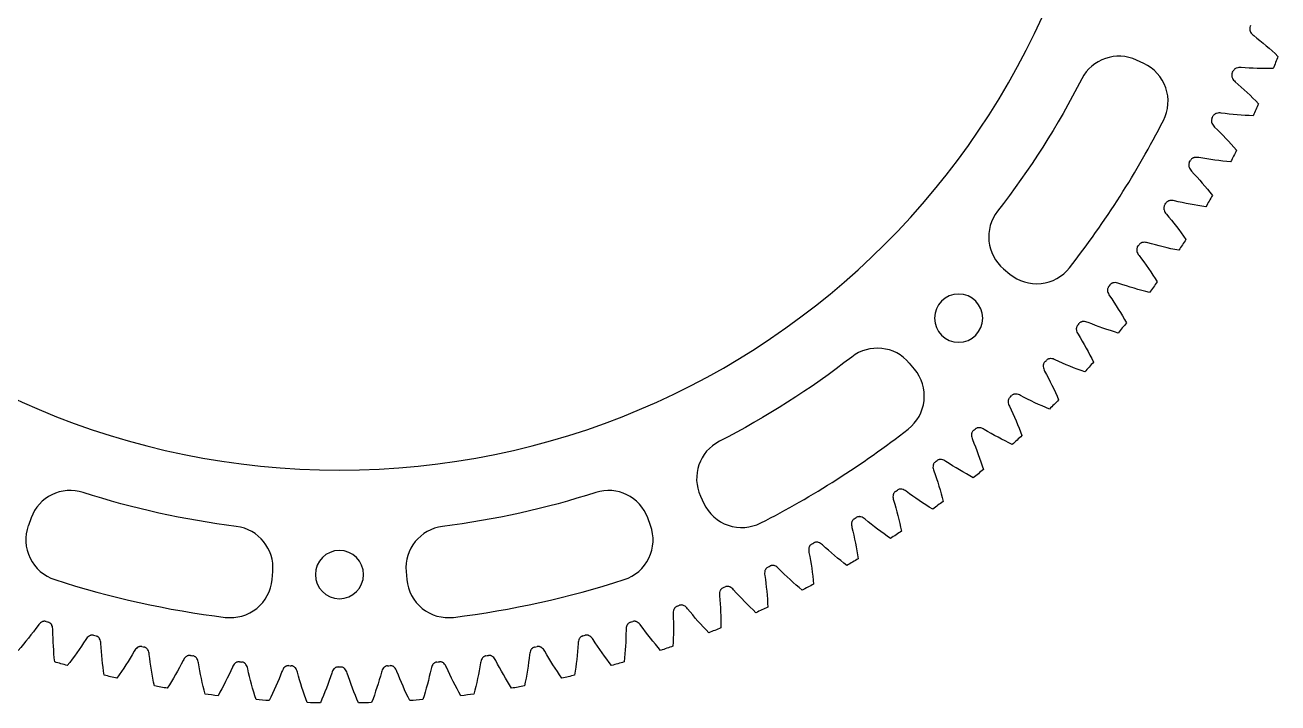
# Model space of a CAD drawing. Header units: millimetres. Extents: x -62 to 62, y -62 to 63.
# Drawn here: x -19.6 to 58.4, y -62.5 to -20.3 of the extents above; entities that cross this region are included whole.
import ezdxf

# ---------------------------------------------------------------- set-up
doc = ezdxf.new("R2010")
doc.units = ezdxf.units.MM
doc.layers.add('1', color=7, linetype='CONTINUOUS', true_color=0xffffff)

msp = doc.modelspace()

# ---------------------------------------------------------------- linework, layer by layer
at = {"layer": '1', "color": 3, "linetype": 'Continuous'}
for p, q in [((50.068, -22.685), (49.614, -22.473)), ((41.336, -35.468), (41.719, -35.79)), ((35.79, -41.719), (35.468, -41.336)), ((22.473, -49.614), (22.685, -50.068)), ((-19.191, -50.974), (-19.362, -51.444)), ((19.362, -51.444), (19.191, -50.974)), ((-4.193, -54.807), (-4.149, -54.308)), ((4.149, -54.308), (4.193, -54.807))]:
    msp.add_line(p, q, dxfattribs=at)
at = {"layer": '1', "color": 3, "linetype": 'Continuous', "extrusion": (0, 0, -1)}
for centre, radius in [((0, 0), 48), ((-38.537, -38.537), 1.5), ((0, -54.5), 1.5)]:
    msp.add_circle(centre, radius, dxfattribs=at)
at = {"layer": '1', "color": 3, "linetype": 'Continuous'}
for centre, radius, start, end in [((0, 0), 60.25, 340.16974, 340.31806), ((48.515, -24.83), 2.6, 65, 152.89693), ((48.969, -25.041), 2.6, 332.91606, 65), ((0, 0), 60.25, 337.24292, 337.39123), ((0, 0), 57.6, 322.08394, 332.91606), ((0, 0), 60.25, 334.31609, 334.4644), ((0, 0), 60.25, 331.38926, 331.53757), ((43.007, -33.476), 2.6, 142.10307, 230), ((0, 0), 60.25, 328.46243, 328.61074), ((0, 0), 60.25, 325.5356, 325.68391), ((43.39, -33.798), 2.6, 230, 322.08394), ((0, 0), 60.25, 322.60877, 322.75708), ((0, 0), 60.25, 319.68194, 319.83026), ((33.476, -43.007), 2.6, 40, 127.89693), ((0, 0), 60.25, 316.75511, 316.90343), ((33.798, -43.39), 2.6, 307.91606, 40), ((0, 0), 60.25, 313.82828, 313.9766), ((0, 0), 57.6, 297.08394, 307.91606), ((0, 0), 60.25, 310.90145, 311.04977), ((24.83, -48.515), 2.6, 117.10307, 205), ((0, 0), 60.25, 307.97462, 308.12294), ((-16.748, -51.863), 2.6, 72.10307, 160), ((16.748, -51.863), 2.6, 20, 107.89693), ((0, 0), 60.25, 305.04779, 305.19611), ((25.041, -48.969), 2.6, 205, 297.08394), ((-16.919, -52.333), 2.6, 160, 252.08394), ((16.919, -52.333), 2.6, 287.91606, 20), ((0, 0), 60.25, 302.12096, 302.26928), ((-6.739, -54.082), 2.6, 355, 82.89693), ((6.739, -54.082), 2.6, 97.10307, 185), ((0, 0), 60.25, 299.19414, 299.34245), ((0, 0), 60.25, 296.26731, 296.41562), ((0, 0), 57.6, 252.08394, 262.91606), ((-6.783, -54.58), 2.6, 262.91606, 355), ((6.783, -54.58), 2.6, 185, 277.08394), ((0, 0), 57.6, 277.08394, 287.91606), ((0, 0), 60.25, 293.34048, 293.48879), ((0, 0), 60.25, 290.41365, 290.56196), ((0, 0), 60.25, 252.36487, 252.51318), ((0, 0), 60.25, 287.48682, 287.63513), ((0, 0), 60.25, 255.2917, 255.44001), ((0, 0), 60.25, 284.55999, 284.7083), ((0, 0), 60.25, 258.21852, 258.36684), ((0, 0), 60.25, 281.63316, 281.78148), ((0, 0), 60.25, 261.14535, 261.29367), ((0, 0), 60.25, 264.07218, 264.2205), ((0, 0), 60.25, 275.7795, 275.92782), ((0, 0), 60.25, 278.70633, 278.85465), ((0, 0), 60.25, 266.99901, 267.14733), ((0, 0), 60.25, 269.92584, 270.07416), ((0, 0), 60.25, 272.85267, 273.00099)]:
    msp.add_arc(centre, radius, start, end, dxfattribs=at)
at = {"layer": '1', "color": 3, "linetype": 'Continuous', "extrusion": (0, 0, -1)}
for start, end in [(207.10307, 217.89693), (232.10307, 242.89693), (277.10307, 287.89693), (252.10307, 262.89693)]:
    msp.add_arc((0, 0), 51.9, start, end, dxfattribs=at)
at = {"layer": '1', "color": 6, "linetype": 'Continuous'}
for points, knots in [([(56.677, -20.439), (56.67, -20.463), (56.659, -20.511), (56.657, -20.573), (56.664, -20.622), (56.677, -20.67), (56.711, -20.75), (56.786, -20.85), (56.86, -20.916), (56.899, -20.946)], [0, 0, 0, 0, 0.125, 0.25, 0.3125, 0.375, 0.5, 0.75, 1, 1, 1, 1]), ([(55.56, -23.306), (55.551, -23.329), (55.538, -23.377), (55.533, -23.439), (55.538, -23.489), (55.548, -23.537), (55.577, -23.619), (55.647, -23.723), (55.718, -23.792), (55.756, -23.824)], [0, 0, 0, 0, 0.125, 0.25, 0.3125, 0.375, 0.5, 0.75, 1, 1, 1, 1]), ([(56.126, -22.938), (56.077, -22.934), (55.978, -22.932), (55.855, -22.955), (55.776, -22.991), (55.734, -23.018), (55.696, -23.05), (55.655, -23.097), (55.63, -23.14), (55.62, -23.162)], [0, 0, 0, 0, 0.25, 0.5, 0.625, 0.6875, 0.75, 0.875, 1, 1, 1, 1]), ([(54.297, -26.113), (54.288, -26.136), (54.272, -26.183), (54.264, -26.244), (54.266, -26.294), (54.273, -26.343), (54.299, -26.426), (54.363, -26.533), (54.431, -26.606), (54.466, -26.64)], [0, 0, 0, 0, 0.125, 0.25, 0.3125, 0.375, 0.5, 0.75, 1, 1, 1, 1]), ([(54.882, -25.774), (54.833, -25.767), (54.734, -25.76), (54.61, -25.777), (54.529, -25.809), (54.486, -25.834), (54.446, -25.863), (54.403, -25.908), (54.376, -25.95), (54.365, -25.972)], [0, 0, 0, 0, 0.25, 0.5, 0.625, 0.6875, 0.75, 0.875, 1, 1, 1, 1]), ([(53.494, -28.542), (53.446, -28.534), (53.347, -28.521), (53.223, -28.532), (53.14, -28.56), (53.096, -28.582), (53.055, -28.61), (53.009, -28.652), (52.98, -28.693), (52.968, -28.714)], [0, 0, 0, 0, 0.25, 0.5, 0.625, 0.6875, 0.75, 0.875, 1, 1, 1, 1]), ([(52.893, -28.851), (52.882, -28.873), (52.864, -28.92), (52.853, -28.981), (52.852, -29.03), (52.857, -29.08), (52.879, -29.164), (52.937, -29.274), (53.001, -29.35), (53.035, -29.387)], [0, 0, 0, 0, 0.125, 0.25, 0.3125, 0.375, 0.5, 0.75, 1, 1, 1, 1]), ([(51.351, -31.514), (51.339, -31.536), (51.318, -31.581), (51.304, -31.642), (51.301, -31.691), (51.304, -31.741), (51.321, -31.826), (51.374, -31.939), (51.434, -32.018), (51.465, -32.056)], [0, 0, 0, 0, 0.125, 0.25, 0.3125, 0.375, 0.5, 0.75, 1, 1, 1, 1]), ([(51.967, -31.237), (51.919, -31.225), (51.821, -31.208), (51.696, -31.212), (51.613, -31.236), (51.567, -31.256), (51.525, -31.281), (51.477, -31.322), (51.446, -31.361), (51.432, -31.381)], [0, 0, 0, 0, 0.25, 0.5, 0.625, 0.6875, 0.75, 0.875, 1, 1, 1, 1]), ([(49.675, -34.095), (49.662, -34.116), (49.639, -34.16), (49.622, -34.22), (49.616, -34.269), (49.616, -34.319), (49.629, -34.405), (49.676, -34.521), (49.732, -34.603), (49.762, -34.642)], [0, 0, 0, 0, 0.125, 0.25, 0.3125, 0.375, 0.5, 0.75, 1, 1, 1, 1]), ([(50.304, -33.849), (50.257, -33.836), (50.16, -33.813), (50.035, -33.811), (49.95, -33.831), (49.904, -33.849), (49.86, -33.872), (49.811, -33.909), (49.778, -33.947), (49.763, -33.966)], [0, 0, 0, 0, 0.25, 0.5, 0.625, 0.6875, 0.75, 0.875, 1, 1, 1, 1]), ([(47.869, -36.587), (47.855, -36.607), (47.83, -36.65), (47.809, -36.709), (47.801, -36.758), (47.799, -36.808), (47.807, -36.894), (47.848, -37.012), (47.9, -37.097), (47.928, -37.138)], [0, 0, 0, 0, 0.125, 0.25, 0.3125, 0.375, 0.5, 0.75, 1, 1, 1, 1]), ([(48.51, -36.374), (48.464, -36.358), (48.368, -36.33), (48.243, -36.322), (48.158, -36.337), (48.111, -36.353), (48.066, -36.373), (48.014, -36.408), (47.98, -36.444), (47.964, -36.463)], [0, 0, 0, 0, 0.25, 0.5, 0.625, 0.6875, 0.75, 0.875, 1, 1, 1, 1]), ([(45.938, -38.984), (45.923, -39.003), (45.896, -39.045), (45.873, -39.102), (45.862, -39.151), (45.857, -39.2), (45.861, -39.287), (45.896, -39.407), (45.943, -39.494), (45.969, -39.537)], [0, 0, 0, 0, 0.125, 0.25, 0.3125, 0.375, 0.5, 0.75, 1, 1, 1, 1]), ([(46.59, -38.803), (46.544, -38.785), (46.45, -38.753), (46.326, -38.738), (46.239, -38.749), (46.192, -38.762), (46.146, -38.78), (46.093, -38.813), (46.056, -38.846), (46.039, -38.865)], [0, 0, 0, 0, 0.25, 0.5, 0.625, 0.6875, 0.75, 0.875, 1, 1, 1, 1]), ([(43.888, -41.278), (43.872, -41.297), (43.843, -41.337), (43.816, -41.394), (43.803, -41.442), (43.796, -41.491), (43.795, -41.578), (43.824, -41.699), (43.867, -41.789), (43.89, -41.832)], [0, 0, 0, 0, 0.125, 0.25, 0.3125, 0.375, 0.5, 0.75, 1, 1, 1, 1]), ([(44.548, -41.131), (44.503, -41.111), (44.411, -41.074), (44.287, -41.053), (44.201, -41.059), (44.152, -41.07), (44.105, -41.086), (44.051, -41.116), (44.013, -41.147), (43.995, -41.165)], [0, 0, 0, 0, 0.25, 0.5, 0.625, 0.6875, 0.75, 0.875, 1, 1, 1, 1]), ([(41.723, -43.465), (41.706, -43.483), (41.675, -43.522), (41.646, -43.577), (41.63, -43.624), (41.62, -43.673), (41.615, -43.76), (41.638, -43.882), (41.676, -43.974), (41.697, -44.019)], [0, 0, 0, 0, 0.125, 0.25, 0.3125, 0.375, 0.5, 0.75, 1, 1, 1, 1]), ([(42.389, -43.352), (42.346, -43.329), (42.255, -43.288), (42.134, -43.261), (42.046, -43.262), (41.998, -43.271), (41.95, -43.284), (41.894, -43.311), (41.854, -43.341), (41.835, -43.357)], [0, 0, 0, 0, 0.25, 0.5, 0.625, 0.6875, 0.75, 0.875, 1, 1, 1, 1]), ([(39.449, -45.539), (39.431, -45.556), (39.398, -45.593), (39.366, -45.647), (39.348, -45.693), (39.336, -45.741), (39.326, -45.827), (39.343, -45.951), (39.376, -46.045), (39.395, -46.09)], [0, 0, 0, 0, 0.125, 0.25, 0.3125, 0.375, 0.5, 0.75, 1, 1, 1, 1]), ([(40.121, -45.46), (40.078, -45.435), (39.99, -45.389), (39.87, -45.355), (39.783, -45.353), (39.733, -45.359), (39.685, -45.37), (39.628, -45.394), (39.586, -45.422), (39.567, -45.437)], [0, 0, 0, 0, 0.25, 0.5, 0.625, 0.6875, 0.75, 0.875, 1, 1, 1, 1]), ([(37.073, -47.494), (37.054, -47.51), (37.019, -47.545), (36.984, -47.597), (36.964, -47.642), (36.949, -47.69), (36.935, -47.776), (36.945, -47.9), (36.973, -47.995), (36.99, -48.042)], [0, 0, 0, 0, 0.125, 0.25, 0.3125, 0.375, 0.5, 0.75, 1, 1, 1, 1]), ([(37.747, -47.45), (37.706, -47.422), (37.62, -47.372), (37.502, -47.332), (37.415, -47.325), (37.366, -47.328), (37.317, -47.337), (37.258, -47.358), (37.216, -47.384), (37.195, -47.398)], [0, 0, 0, 0, 0.25, 0.5, 0.625, 0.6875, 0.75, 0.875, 1, 1, 1, 1]), ([(34.599, -49.325), (34.58, -49.34), (34.543, -49.374), (34.505, -49.423), (34.483, -49.468), (34.466, -49.514), (34.447, -49.599), (34.451, -49.724), (34.475, -49.821), (34.489, -49.868)], [0, 0, 0, 0, 0.125, 0.25, 0.3125, 0.375, 0.5, 0.75, 1, 1, 1, 1]), ([(35.275, -49.315), (35.235, -49.286), (35.152, -49.231), (35.036, -49.185), (34.95, -49.174), (34.9, -49.174), (34.851, -49.18), (34.791, -49.199), (34.748, -49.222), (34.727, -49.235)], [0, 0, 0, 0, 0.25, 0.5, 0.625, 0.6875, 0.75, 0.875, 1, 1, 1, 1]), ([(32.035, -51.027), (32.015, -51.042), (31.977, -51.073), (31.937, -51.121), (31.912, -51.164), (31.893, -51.209), (31.87, -51.293), (31.867, -51.418), (31.886, -51.516), (31.898, -51.564)], [0, 0, 0, 0, 0.125, 0.25, 0.3125, 0.375, 0.5, 0.75, 1, 1, 1, 1]), ([(32.711, -51.052), (32.673, -51.02), (32.593, -50.961), (32.479, -50.91), (32.393, -50.894), (32.344, -50.892), (32.294, -50.896), (32.234, -50.911), (32.189, -50.932), (32.167, -50.944)], [0, 0, 0, 0, 0.25, 0.5, 0.625, 0.6875, 0.75, 0.875, 1, 1, 1, 1]), ([(29.388, -52.597), (29.367, -52.61), (29.327, -52.639), (29.285, -52.685), (29.258, -52.727), (29.236, -52.771), (29.209, -52.854), (29.2, -52.978), (29.214, -53.077), (29.223, -53.125)], [0, 0, 0, 0, 0.125, 0.25, 0.3125, 0.375, 0.5, 0.75, 1, 1, 1, 1]), ([(30.061, -52.656), (30.025, -52.622), (29.948, -52.559), (29.837, -52.502), (29.752, -52.482), (29.703, -52.477), (29.653, -52.478), (29.592, -52.49), (29.546, -52.509), (29.524, -52.52)], [0, 0, 0, 0, 0.25, 0.5, 0.625, 0.6875, 0.75, 0.875, 1, 1, 1, 1]), ([(26.664, -54.029), (26.643, -54.041), (26.601, -54.068), (26.557, -54.111), (26.528, -54.152), (26.504, -54.195), (26.472, -54.276), (26.457, -54.4), (26.465, -54.499), (26.472, -54.548)], [0, 0, 0, 0, 0.125, 0.25, 0.3125, 0.375, 0.5, 0.75, 1, 1, 1, 1]), ([(27.334, -54.122), (27.299, -54.087), (27.225, -54.02), (27.117, -53.957), (27.034, -53.933), (26.985, -53.926), (26.935, -53.924), (26.874, -53.933), (26.827, -53.949), (26.804, -53.959)], [0, 0, 0, 0, 0.25, 0.5, 0.625, 0.6875, 0.75, 0.875, 1, 1, 1, 1]), ([(23.871, -55.32), (23.848, -55.33), (23.806, -55.356), (23.759, -55.397), (23.728, -55.436), (23.702, -55.478), (23.666, -55.557), (23.645, -55.68), (23.648, -55.779), (23.653, -55.829)], [0, 0, 0, 0, 0.125, 0.25, 0.3125, 0.375, 0.5, 0.75, 1, 1, 1, 1]), ([(24.534, -55.447), (24.501, -55.41), (24.431, -55.339), (24.327, -55.271), (24.245, -55.243), (24.196, -55.233), (24.147, -55.229), (24.085, -55.235), (24.037, -55.249), (24.014, -55.258)], [0, 0, 0, 0, 0.25, 0.5, 0.625, 0.6875, 0.75, 0.875, 1, 1, 1, 1]), ([(21.015, -56.466), (20.992, -56.476), (20.948, -56.499), (20.899, -56.538), (20.867, -56.575), (20.838, -56.616), (20.799, -56.693), (20.771, -56.815), (20.769, -56.914), (20.771, -56.964)], [0, 0, 0, 0, 0.125, 0.25, 0.3125, 0.375, 0.5, 0.75, 1, 1, 1, 1]), ([(21.671, -56.627), (21.64, -56.589), (21.574, -56.515), (21.473, -56.441), (21.392, -56.408), (21.344, -56.396), (21.295, -56.39), (21.233, -56.392), (21.185, -56.404), (21.161, -56.412)], [0, 0, 0, 0, 0.25, 0.5, 0.625, 0.6875, 0.75, 0.875, 1, 1, 1, 1]), ([(-18.253, -57.419), (-18.277, -57.412), (-18.326, -57.403), (-18.388, -57.404), (-18.437, -57.413), (-18.484, -57.427), (-18.563, -57.464), (-18.66, -57.543), (-18.723, -57.62), (-18.752, -57.66)], [0, 0, 0, 0, 0.125, 0.25, 0.3125, 0.375, 0.5, 0.75, 1, 1, 1, 1]), ([(-17.835, -57.95), (-17.836, -57.9), (-17.843, -57.801), (-17.877, -57.681), (-17.92, -57.606), (-17.951, -57.567), (-17.985, -57.531), (-18.036, -57.495), (-18.081, -57.474), (-18.104, -57.466)], [0, 0, 0, 0, 0.25, 0.5, 0.625, 0.6875, 0.75, 0.875, 1, 1, 1, 1]), ([(18.104, -57.466), (18.081, -57.474), (18.036, -57.495), (17.985, -57.531), (17.951, -57.567), (17.92, -57.606), (17.877, -57.681), (17.843, -57.801), (17.836, -57.9), (17.835, -57.95)], [0, 0, 0, 0, 0.125, 0.25, 0.3125, 0.375, 0.5, 0.75, 1, 1, 1, 1]), ([(18.752, -57.66), (18.723, -57.62), (18.66, -57.543), (18.563, -57.464), (18.484, -57.427), (18.437, -57.413), (18.388, -57.404), (18.326, -57.403), (18.277, -57.412), (18.253, -57.419)], [0, 0, 0, 0, 0.25, 0.5, 0.625, 0.6875, 0.75, 0.875, 1, 1, 1, 1]), ([(-15.297, -58.276), (-15.322, -58.271), (-15.371, -58.264), (-15.433, -58.268), (-15.481, -58.279), (-15.528, -58.296), (-15.605, -58.337), (-15.698, -58.42), (-15.756, -58.501), (-15.783, -58.542)], [0, 0, 0, 0, 0.125, 0.25, 0.3125, 0.375, 0.5, 0.75, 1, 1, 1, 1]), ([(-14.853, -58.785), (-14.856, -58.736), (-14.868, -58.637), (-14.908, -58.519), (-14.955, -58.446), (-14.988, -58.408), (-15.024, -58.374), (-15.077, -58.341), (-15.123, -58.322), (-15.146, -58.315)], [0, 0, 0, 0, 0.25, 0.5, 0.625, 0.6875, 0.75, 0.875, 1, 1, 1, 1]), ([(15.146, -58.315), (15.123, -58.322), (15.077, -58.341), (15.024, -58.374), (14.988, -58.408), (14.955, -58.446), (14.908, -58.519), (14.868, -58.637), (14.856, -58.736), (14.853, -58.785)], [0, 0, 0, 0, 0.125, 0.25, 0.3125, 0.375, 0.5, 0.75, 1, 1, 1, 1]), ([(15.783, -58.542), (15.756, -58.501), (15.698, -58.42), (15.605, -58.337), (15.528, -58.296), (15.481, -58.279), (15.433, -58.268), (15.371, -58.264), (15.322, -58.271), (15.297, -58.276)], [0, 0, 0, 0, 0.25, 0.5, 0.625, 0.6875, 0.75, 0.875, 1, 1, 1, 1]), ([(-12.302, -58.981), (-12.326, -58.977), (-12.376, -58.973), (-12.438, -58.98), (-12.485, -58.994), (-12.531, -59.013), (-12.606, -59.058), (-12.694, -59.146), (-12.748, -59.229), (-12.773, -59.272)], [0, 0, 0, 0, 0.125, 0.25, 0.3125, 0.375, 0.5, 0.75, 1, 1, 1, 1]), ([(-11.832, -59.467), (-11.838, -59.418), (-11.855, -59.32), (-11.901, -59.204), (-11.952, -59.133), (-11.986, -59.097), (-12.024, -59.065), (-12.078, -59.034), (-12.125, -59.019), (-12.149, -59.012)], [0, 0, 0, 0, 0.25, 0.5, 0.625, 0.6875, 0.75, 0.875, 1, 1, 1, 1]), ([(12.149, -59.012), (12.125, -59.019), (12.078, -59.034), (12.024, -59.065), (11.986, -59.097), (11.952, -59.133), (11.901, -59.204), (11.855, -59.32), (11.838, -59.418), (11.832, -59.467)], [0, 0, 0, 0, 0.125, 0.25, 0.3125, 0.375, 0.5, 0.75, 1, 1, 1, 1]), ([(12.773, -59.272), (12.748, -59.229), (12.694, -59.146), (12.606, -59.058), (12.531, -59.013), (12.485, -58.994), (12.438, -58.98), (12.376, -58.973), (12.326, -58.977), (12.302, -58.981)], [0, 0, 0, 0, 0.25, 0.5, 0.625, 0.6875, 0.75, 0.875, 1, 1, 1, 1]), ([(-9.274, -59.532), (-9.299, -59.529), (-9.348, -59.528), (-9.41, -59.538), (-9.457, -59.554), (-9.501, -59.576), (-9.574, -59.624), (-9.658, -59.717), (-9.708, -59.803), (-9.73, -59.847)], [0, 0, 0, 0, 0.125, 0.25, 0.3125, 0.375, 0.5, 0.75, 1, 1, 1, 1]), ([(-8.78, -59.993), (-8.789, -59.945), (-8.81, -59.848), (-8.862, -59.734), (-8.917, -59.666), (-8.953, -59.632), (-8.992, -59.602), (-9.048, -59.574), (-9.096, -59.561), (-9.12, -59.556)], [0, 0, 0, 0, 0.25, 0.5, 0.625, 0.6875, 0.75, 0.875, 1, 1, 1, 1]), ([(-6.222, -59.928), (-6.247, -59.926), (-6.297, -59.927), (-6.358, -59.941), (-6.403, -59.959), (-6.447, -59.983), (-6.517, -60.035), (-6.596, -60.132), (-6.641, -60.22), (-6.662, -60.265)], [0, 0, 0, 0, 0.125, 0.25, 0.3125, 0.375, 0.5, 0.75, 1, 1, 1, 1]), ([(-5.706, -60.363), (-5.716, -60.315), (-5.743, -60.219), (-5.801, -60.109), (-5.858, -60.044), (-5.896, -60.011), (-5.937, -59.984), (-5.994, -59.958), (-6.043, -59.947), (-6.067, -59.944)], [0, 0, 0, 0, 0.25, 0.5, 0.625, 0.6875, 0.75, 0.875, 1, 1, 1, 1]), ([(6.067, -59.944), (6.043, -59.947), (5.994, -59.958), (5.937, -59.984), (5.896, -60.011), (5.858, -60.044), (5.801, -60.109), (5.743, -60.219), (5.716, -60.315), (5.706, -60.363)], [0, 0, 0, 0, 0.125, 0.25, 0.3125, 0.375, 0.5, 0.75, 1, 1, 1, 1]), ([(6.662, -60.265), (6.641, -60.22), (6.596, -60.132), (6.517, -60.035), (6.447, -59.983), (6.403, -59.959), (6.358, -59.941), (6.297, -59.927), (6.247, -59.926), (6.222, -59.928)], [0, 0, 0, 0, 0.25, 0.5, 0.625, 0.6875, 0.75, 0.875, 1, 1, 1, 1]), ([(9.12, -59.556), (9.096, -59.561), (9.048, -59.574), (8.992, -59.602), (8.953, -59.632), (8.917, -59.666), (8.862, -59.734), (8.81, -59.848), (8.789, -59.945), (8.78, -59.993)], [0, 0, 0, 0, 0.125, 0.25, 0.3125, 0.375, 0.5, 0.75, 1, 1, 1, 1]), ([(9.73, -59.847), (9.708, -59.803), (9.658, -59.717), (9.574, -59.624), (9.501, -59.576), (9.457, -59.554), (9.41, -59.538), (9.348, -59.528), (9.299, -59.529), (9.274, -59.532)], [0, 0, 0, 0, 0.25, 0.5, 0.625, 0.6875, 0.75, 0.875, 1, 1, 1, 1]), ([(-3.154, -60.167), (-3.179, -60.167), (-3.229, -60.171), (-3.289, -60.187), (-3.334, -60.208), (-3.376, -60.234), (-3.443, -60.29), (-3.517, -60.39), (-3.558, -60.481), (-3.576, -60.527)], [0, 0, 0, 0, 0.125, 0.25, 0.3125, 0.375, 0.5, 0.75, 1, 1, 1, 1]), ([(-2.616, -60.576), (-2.629, -60.528), (-2.661, -60.434), (-2.724, -60.326), (-2.785, -60.264), (-2.824, -60.234), (-2.867, -60.209), (-2.925, -60.186), (-2.974, -60.178), (-2.999, -60.175)], [0, 0, 0, 0, 0.25, 0.5, 0.625, 0.6875, 0.75, 0.875, 1, 1, 1, 1]), ([(-0.078, -60.25), (-0.103, -60.251), (-0.152, -60.257), (-0.211, -60.277), (-0.255, -60.3), (-0.296, -60.328), (-0.36, -60.387), (-0.429, -60.491), (-0.465, -60.584), (-0.48, -60.631)], [0, 0, 0, 0, 0.125, 0.25, 0.3125, 0.375, 0.5, 0.75, 1, 1, 1, 1]), ([(0.48, -60.631), (0.465, -60.584), (0.429, -60.491), (0.36, -60.387), (0.296, -60.328), (0.255, -60.3), (0.211, -60.277), (0.152, -60.257), (0.103, -60.251), (0.078, -60.25)], [0, 0, 0, 0, 0.25, 0.5, 0.625, 0.6875, 0.75, 0.875, 1, 1, 1, 1]), ([(2.999, -60.175), (2.974, -60.178), (2.925, -60.186), (2.867, -60.209), (2.824, -60.234), (2.785, -60.264), (2.724, -60.326), (2.661, -60.434), (2.629, -60.528), (2.616, -60.576)], [0, 0, 0, 0, 0.125, 0.25, 0.3125, 0.375, 0.5, 0.75, 1, 1, 1, 1]), ([(3.576, -60.527), (3.558, -60.481), (3.517, -60.39), (3.443, -60.29), (3.376, -60.234), (3.334, -60.208), (3.289, -60.187), (3.229, -60.171), (3.179, -60.167), (3.154, -60.167)], [0, 0, 0, 0, 0.25, 0.5, 0.625, 0.6875, 0.75, 0.875, 1, 1, 1, 1])]:
    msp.add_open_spline(points, degree=3, knots=knots, dxfattribs=at)
for points in [[(56.899, -20.946), (57.423, -21.353), (57.925, -21.787), (58.409, -22.242)], [(58.409, -22.242), (58.312, -22.495), (58.214, -22.748), (58.114, -23)], [(58.114, -23), (57.451, -23.009), (56.787, -22.991), (56.126, -22.938)], [(55.756, -23.824), (56.258, -24.257), (56.737, -24.717), (57.197, -25.195)], [(57.197, -25.195), (57.087, -25.443), (56.976, -25.691), (56.864, -25.937)], [(56.864, -25.937), (56.201, -25.913), (55.539, -25.861), (54.882, -25.774)], [(54.466, -26.64), (54.946, -27.098), (55.401, -27.582), (55.836, -28.083)], [(55.465, -28.807), (54.805, -28.749), (54.146, -28.663), (53.494, -28.542)], [(55.836, -28.083), (55.714, -28.325), (55.59, -28.566), (55.465, -28.807)], [(53.035, -29.387), (53.491, -29.868), (53.921, -30.374), (54.329, -30.897)], [(54.329, -30.897), (54.195, -31.133), (54.059, -31.368), (53.922, -31.602)], [(53.922, -31.602), (53.265, -31.509), (52.612, -31.39), (51.967, -31.237)], [(51.465, -32.056), (51.896, -32.561), (52.299, -33.088), (52.68, -33.631)], [(52.238, -34.314), (51.587, -34.188), (50.941, -34.036), (50.304, -33.849)], [(52.68, -33.631), (52.534, -33.859), (52.387, -34.087), (52.238, -34.314)], [(49.762, -34.642), (50.166, -35.168), (50.542, -35.715), (50.894, -36.277)], [(50.418, -36.936), (49.774, -36.778), (49.136, -36.592), (48.51, -36.374)], [(50.894, -36.277), (50.737, -36.498), (50.578, -36.717), (50.418, -36.936)], [(47.928, -37.138), (48.304, -37.684), (48.652, -38.249), (48.976, -38.828)], [(48.466, -39.462), (47.831, -39.271), (47.204, -39.053), (46.59, -38.803)], [(48.976, -38.828), (48.807, -39.041), (48.637, -39.252), (48.466, -39.462)], [(45.969, -39.537), (46.317, -40.101), (46.636, -40.684), (46.929, -41.278)], [(46.388, -41.886), (45.764, -41.662), (45.148, -41.413), (44.548, -41.131)], [(46.929, -41.278), (46.75, -41.482), (46.57, -41.684), (46.388, -41.886)], [(43.89, -41.832), (44.209, -42.414), (44.497, -43.012), (44.76, -43.621)], [(44.189, -44.2), (43.577, -43.945), (42.975, -43.664), (42.389, -43.352)], [(44.76, -43.621), (44.571, -43.815), (44.381, -44.008), (44.189, -44.2)], [(41.697, -44.019), (41.986, -44.616), (42.243, -45.228), (42.475, -45.849)], [(41.874, -46.398), (41.276, -46.112), (40.689, -45.801), (40.121, -45.46)], [(42.475, -45.849), (42.276, -46.034), (42.076, -46.217), (41.874, -46.398)], [(39.395, -46.09), (39.653, -46.701), (39.879, -47.326), (40.078, -47.958)], [(39.45, -48.476), (38.868, -48.16), (38.298, -47.819), (37.747, -47.45)], [(36.99, -48.042), (37.217, -48.665), (37.41, -49.3), (37.577, -49.942)], [(40.078, -47.958), (39.87, -48.132), (39.661, -48.305), (39.45, -48.476)], [(34.489, -49.868), (34.683, -50.502), (34.844, -51.146), (34.978, -51.796)], [(36.924, -50.427), (36.358, -50.081), (35.806, -49.712), (35.275, -49.315)], [(37.577, -49.942), (37.36, -50.105), (37.143, -50.267), (36.924, -50.427)], [(34.301, -52.247), (33.753, -51.873), (33.221, -51.476), (32.711, -51.052)], [(31.898, -51.564), (32.059, -52.207), (32.187, -52.859), (32.288, -53.514)], [(34.978, -51.796), (34.753, -51.947), (34.528, -52.098), (34.301, -52.247)], [(31.588, -53.93), (31.061, -53.528), (30.549, -53.105), (30.061, -52.656)], [(29.223, -53.125), (29.352, -53.776), (29.446, -54.433), (29.513, -55.093)], [(32.288, -53.514), (32.055, -53.654), (31.822, -53.793), (31.588, -53.93)], [(26.472, -54.548), (26.568, -55.205), (26.628, -55.866), (26.661, -56.528)], [(28.793, -55.472), (28.287, -55.044), (27.798, -54.596), (27.334, -54.122)], [(29.513, -55.093), (29.274, -55.221), (29.034, -55.347), (28.793, -55.472)], [(23.653, -55.829), (23.714, -56.489), (23.741, -57.152), (23.74, -57.816)], [(25.923, -56.87), (25.439, -56.417), (24.974, -55.944), (24.534, -55.447)], [(22.986, -58.12), (22.525, -57.642), (22.085, -57.146), (21.671, -56.627)], [(26.661, -56.528), (26.416, -56.644), (26.17, -56.758), (25.923, -56.87)], [(-18.752, -57.66), (-19.138, -58.199), (-19.553, -58.717), (-19.988, -59.218)], [(19.988, -59.218), (19.553, -58.717), (19.138, -58.199), (18.752, -57.66)], [(20.771, -56.964), (20.799, -57.626), (20.792, -58.29), (20.757, -58.952)], [(-17.72, -59.935), (-17.788, -59.276), (-17.83, -58.613), (-17.835, -57.95)], [(17.835, -57.95), (17.83, -58.613), (17.788, -59.276), (17.72, -59.935)], [(23.74, -57.816), (23.489, -57.919), (23.238, -58.02), (22.986, -58.12)], [(-15.783, -58.542), (-16.141, -59.1), (-16.529, -59.639), (-16.938, -60.161)], [(-14.637, -60.762), (-14.739, -60.107), (-14.813, -59.447), (-14.853, -58.785)], [(14.853, -58.785), (14.813, -59.447), (14.739, -60.107), (14.637, -60.762)], [(16.938, -60.161), (16.529, -59.639), (16.141, -59.1), (15.783, -58.542)], [(20.757, -58.952), (20.501, -59.042), (20.245, -59.131), (19.988, -59.218)], [(-16.938, -60.161), (-17.199, -60.087), (-17.46, -60.012), (-17.72, -59.935)], [(-12.773, -59.272), (-13.103, -59.847), (-13.462, -60.405), (-13.844, -60.947)], [(-11.515, -61.43), (-11.65, -60.781), (-11.759, -60.126), (-11.832, -59.467)], [(-9.73, -59.847), (-10.03, -60.438), (-10.36, -61.014), (-10.714, -61.575)], [(-8.363, -61.938), (-8.532, -61.296), (-8.673, -60.648), (-8.78, -59.993)], [(8.78, -59.993), (8.673, -60.648), (8.532, -61.296), (8.363, -61.938)], [(10.714, -61.575), (10.36, -61.014), (10.03, -60.438), (9.73, -59.847)], [(11.832, -59.467), (11.759, -60.126), (11.65, -60.781), (11.515, -61.43)], [(13.844, -60.947), (13.462, -60.405), (13.103, -59.847), (12.773, -59.272)], [(17.72, -59.935), (17.46, -60.012), (17.199, -60.087), (16.938, -60.161)], [(-13.844, -60.947), (-14.109, -60.887), (-14.373, -60.825), (-14.637, -60.762)], [(-6.662, -60.265), (-6.93, -60.872), (-7.232, -61.463), (-7.556, -62.042)], [(-5.19, -62.284), (-5.391, -61.652), (-5.565, -61.012), (-5.706, -60.363)], [(-3.576, -60.527), (-3.813, -61.146), (-4.084, -61.752), (-4.379, -62.346)], [(-2.003, -62.468), (-2.236, -61.847), (-2.443, -61.216), (-2.616, -60.576)], [(-0.48, -60.631), (-0.686, -61.261), (-0.925, -61.88), (-1.189, -62.489)], [(1.189, -62.489), (0.925, -61.88), (0.686, -61.261), (0.48, -60.631)], [(2.616, -60.576), (2.443, -61.216), (2.236, -61.847), (2.003, -62.468)], [(4.379, -62.346), (4.084, -61.752), (3.813, -61.146), (3.576, -60.527)], [(5.706, -60.363), (5.565, -61.012), (5.391, -61.652), (5.19, -62.284)], [(7.556, -62.042), (7.232, -61.463), (6.93, -60.872), (6.662, -60.265)], [(14.637, -60.762), (14.373, -60.825), (14.109, -60.887), (13.844, -60.947)], [(-10.714, -61.575), (-10.982, -61.528), (-11.248, -61.48), (-11.515, -61.43)], [(11.515, -61.43), (11.248, -61.48), (10.982, -61.528), (10.714, -61.575)], [(-7.556, -62.042), (-7.826, -62.009), (-8.095, -61.974), (-8.363, -61.938)], [(-4.379, -62.346), (-4.649, -62.327), (-4.92, -62.307), (-5.19, -62.284)], [(5.19, -62.284), (4.92, -62.307), (4.649, -62.327), (4.379, -62.346)], [(8.363, -61.938), (8.095, -61.974), (7.826, -62.009), (7.556, -62.042)], [(-1.189, -62.489), (-1.461, -62.484), (-1.732, -62.477), (-2.003, -62.468)], [(2.003, -62.468), (1.732, -62.477), (1.461, -62.484), (1.189, -62.489)]]:
    msp.add_open_spline(points, degree=3, dxfattribs=at)

doc.saveas('drawing.dxf')
